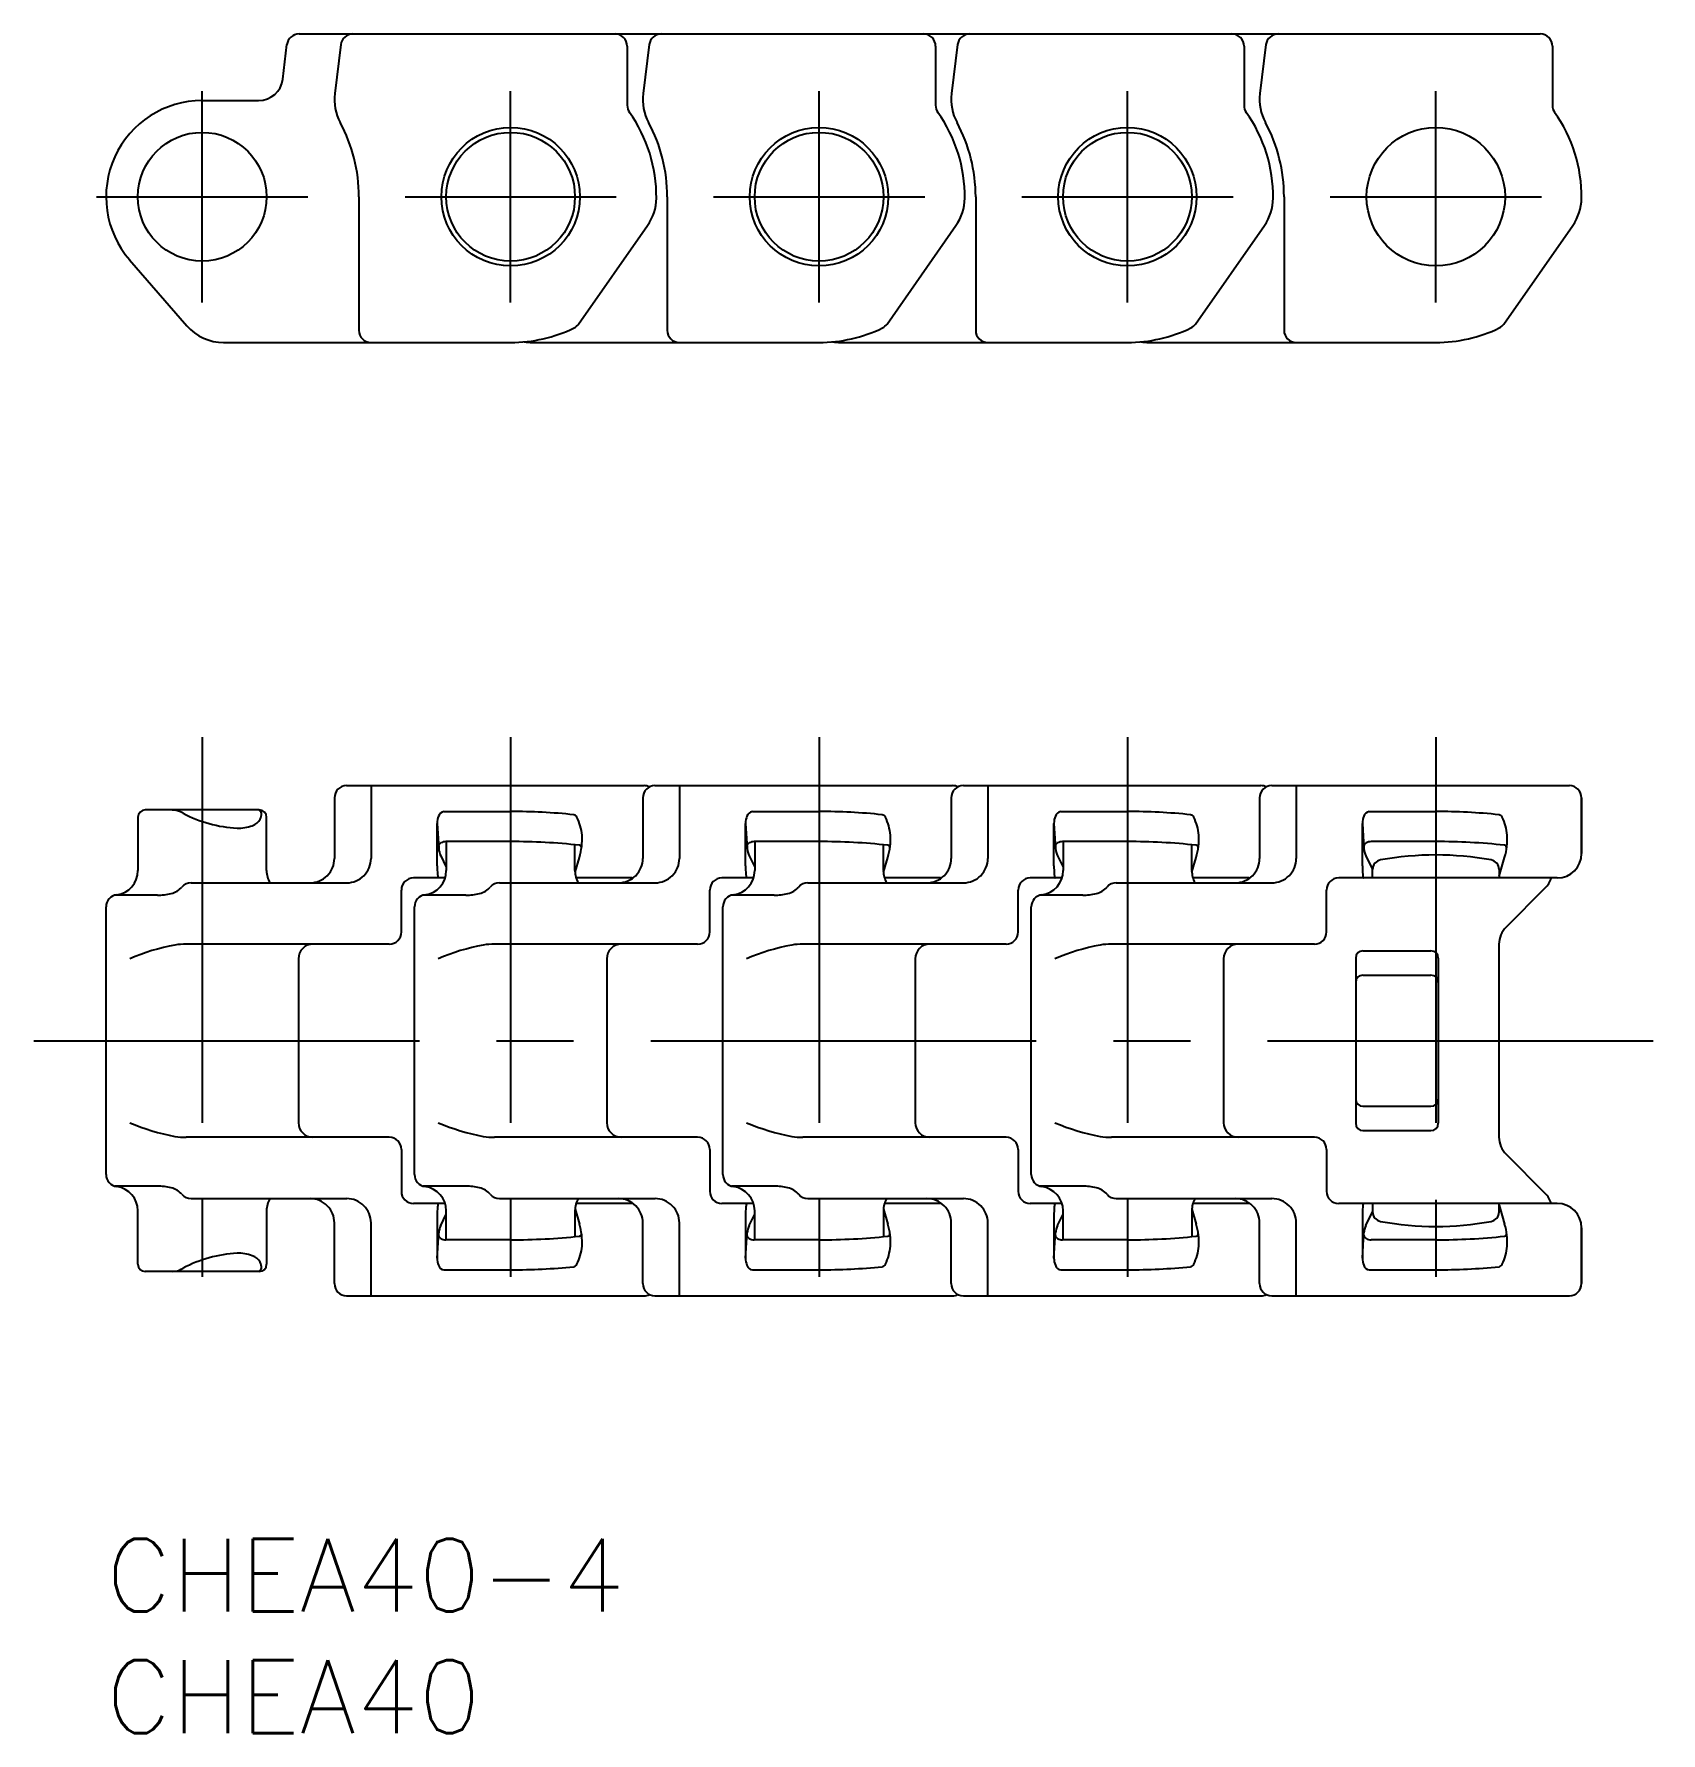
# Model space of a CAD drawing. Extents: x -3 to 64, y -8 to 61.9.
import ezdxf

# ---------------------------------------------------------------- set-up
doc = ezdxf.new("R2010")
doc.units = 0
doc.header["$LTSCALE"] = 0.5
doc.linetypes.add('CENTER', pattern=[50.8, 31.75, -6.35, 6.35, -6.35])
for name, color, linetype in [('MSM_CENTER', 1, 'CENTER'), ('MSM_CONTINUOUS', 7, 'CONTINUOUS'), ('MSM_PART_NUMBER', 7, 'CONTINUOUS')]:
    doc.layers.add(name, color=color, linetype=linetype)
doc.styles.get("Standard").update_dxf_attribs({"font": 'txt.shx', "height": 3, "bigfont": 'bigfont.shx'})

# ---------------------------------------------------------------- blocks, each defined once
blk = doc.blocks.new('*U13')
at = {"layer": 'MSM_PART_NUMBER'}
blk.add_text('CHEA40-4', height=3, dxfattribs=at).set_placement((0, -3))
blk = doc.blocks.new('*U14')
at = {"layer": 'MSM_PART_NUMBER'}
blk.add_text('CHEA40', height=3, dxfattribs=at).set_placement((0, -8))

msp = doc.modelspace()

# ---------------------------------------------------------------- linework, layer by layer
at = {"layer": 'MSM_CENTER'}
for p, q in [((3.96, 50.893), (3.96, 59.593)), ((16.66, 50.893), (16.66, 59.593)), ((29.36, 50.893), (29.36, 59.593)), ((42.06, 50.893), (42.06, 59.593)), ((54.76, 50.893), (54.76, 59.593)), ((-0.39, 55.243), (8.31, 55.243)), ((12.31, 55.243), (21.01, 55.243)), ((25.01, 55.243), (33.71, 55.243)), ((37.71, 55.243), (46.41, 55.243)), ((50.41, 55.243), (59.11, 55.243)), ((3.96, 33), (3.96, 8)), ((16.66, 33), (16.66, 8)), ((29.36, 33), (29.36, 8)), ((42.06, 33), (42.06, 8)), ((54.76, 33), (54.76, 8)), ((-2.97, 20.5), (64.034, 20.5))]:
    msp.add_line(p, q, dxfattribs=at)
at = {"layer": 'MSM_CONTINUOUS'}
for p, q in [((7.945, 61.943), (59.06, 61.943)), ((7.274, 60.081), (7.449, 61.504)), ((9.665, 61.504), (9.418, 59.487)), ((21.46, 61.443), (21.46, 59.006)), ((22.365, 61.504), (22.118, 59.487)), ((34.16, 61.443), (34.16, 59.006)), ((35.065, 61.504), (34.818, 59.487)), ((46.86, 61.443), (46.86, 59.006)), ((47.765, 61.504), (47.518, 59.487)), ((59.56, 61.443), (59.56, 59.006)), ((3.96, 59.203), (6.282, 59.203)), ((10.41, 55.243), (10.41, 49.743)), ((23.11, 55.243), (23.11, 49.743)), ((35.81, 55.243), (35.81, 49.743)), ((48.51, 55.243), (48.51, 49.743)), ((19.461, 50.003), (22.298, 54.054)), ((32.161, 50.003), (34.998, 54.054)), ((44.861, 50.003), (47.698, 54.054)), ((57.561, 50.003), (60.398, 54.054)), ((0.971, 52.645), (3.331, 49.931)), ((4.84, 49.243), (16.66, 49.243)), ((17.54, 49.243), (29.36, 49.243)), ((30.24, 49.243), (42.06, 49.243)), ((42.94, 49.243), (54.76, 49.243)), ((9.903, 31), (22.16, 31)), ((10.91, 31), (10.91, 30.5)), ((22.603, 31), (34.86, 31)), ((23.61, 31), (23.61, 30.5)), ((35.303, 31), (47.56, 31)), ((36.31, 31), (36.31, 30.5)), ((48.003, 31), (60.26, 31)), ((49.01, 31), (49.01, 30.5)), ((9.403, 30.5), (9.403, 28)), ((10.91, 30.5), (10.91, 28)), ((22.103, 30.5), (22.103, 28)), ((23.61, 30.5), (23.61, 28)), ((34.803, 30.5), (34.803, 28)), ((36.31, 30.5), (36.31, 28)), ((47.503, 30.5), (47.503, 28)), ((49.01, 30.5), (49.01, 28)), ((60.76, 28.2), (60.76, 30.5)), ((60.76, 30.5), (60.76, 28.2)), ((60.76, 30.5), (60.76, 30.5)), ((1.31, 29.7), (1.31, 27.5)), ((6.31, 30), (1.61, 30)), ((2.727, 30), (2.861, 29.987)), ((2.727, 30), (2.861, 29.987)), ((6.61, 27.5), (6.61, 29.7)), ((13.635, 27.7), (13.635, 29.447)), ((13.635, 29.447), (13.698, 28.414)), ((13.915, 29.933), (16.66, 29.933)), ((26.335, 27.7), (26.335, 29.447)), ((26.335, 29.447), (26.398, 28.414)), ((26.615, 29.933), (29.36, 29.933)), ((39.035, 27.7), (39.035, 29.447)), ((39.035, 29.447), (39.098, 28.414)), ((39.315, 29.933), (42.06, 29.933)), ((51.735, 27.7), (51.735, 29.447)), ((51.735, 29.447), (51.798, 28.414)), ((52.015, 29.933), (54.76, 29.933)), ((16.66, 28.696), (13.99, 28.696)), ((14.01, 28.696), (14.01, 27.5)), ((29.36, 28.696), (26.69, 28.696)), ((26.71, 28.696), (26.71, 27.5)), ((42.06, 28.696), (39.39, 28.696)), ((39.41, 28.696), (39.41, 27.5)), ((54.76, 28.696), (52.09, 28.696)), ((13.78, 28.107), (14.01, 27.644)), ((19.31, 27.5), (19.31, 28.565)), ((19.312, 27.439), (19.492, 28.047)), ((26.48, 28.107), (26.71, 27.644)), ((32.01, 27.5), (32.01, 28.565)), ((32.012, 27.439), (32.192, 28.047)), ((39.18, 28.107), (39.41, 27.644)), ((44.71, 27.5), (44.71, 28.565)), ((44.712, 27.439), (44.892, 28.047)), ((51.88, 28.107), (52.158, 27.547)), ((57.362, 27.27), (57.592, 28.047)), ((60.76, 28.2), (60.76, 28.2)), ((52.158, 27.2), (52.158, 27.547)), ((57.362, 27.547), (57.362, 27.2)), ((3.501, 27), (9.91, 27)), ((12.16, 24.975), (12.16, 26.7)), ((13.964, 27.2), (12.66, 27.2)), ((16.201, 27), (22.61, 27)), ((21.66, 27.2), (19.356, 27.2)), ((24.86, 24.975), (24.86, 26.7)), ((26.664, 27.2), (25.36, 27.2)), ((28.901, 27), (35.31, 27)), ((34.36, 27.2), (32.056, 27.2)), ((37.56, 24.975), (37.56, 26.7)), ((39.364, 27.2), (38.06, 27.2)), ((41.601, 27), (48.01, 27)), ((47.06, 27.2), (44.756, 27.2)), ((50.26, 24.975), (50.26, 26.7)), ((59.76, 27.2), (50.76, 27.2)), ((57.653, 25.176), (59.267, 26.79)), ((0, 14.986), (0, 26.014)), ((2.117, 26.492), (0.358, 26.492)), ((12.7, 14.986), (12.7, 26.014)), ((14.817, 26.492), (13.058, 26.492)), ((25.4, 14.986), (25.4, 26.014)), ((27.517, 26.492), (25.758, 26.492)), ((38.1, 14.986), (38.1, 26.014)), ((40.217, 26.492), (38.458, 26.492)), ((11.66, 24.475), (3.297, 24.475)), ((7.92, 23.875), (7.92, 17.125)), ((24.36, 24.475), (15.997, 24.475)), ((20.62, 23.875), (20.62, 17.125)), ((37.06, 24.475), (28.697, 24.475)), ((33.32, 23.875), (33.32, 17.125)), ((49.76, 24.475), (41.397, 24.475)), ((46.02, 23.875), (46.02, 17.125)), ((51.46, 23.9), (51.46, 17.1)), ((51.76, 24.2), (54.56, 24.2)), ((54.86, 23.9), (54.86, 17.1)), ((57.36, 24.469), (57.36, 16.531)), ((51.76, 23.2), (54.56, 23.2)), ((51.76, 17.8), (54.56, 17.8)), ((51.76, 16.8), (54.56, 16.8)), ((11.66, 16.525), (3.297, 16.525)), ((24.36, 16.525), (15.997, 16.525)), ((37.06, 16.525), (28.697, 16.525)), ((49.76, 16.525), (41.397, 16.525)), ((12.16, 16.025), (12.16, 14.3)), ((24.86, 16.025), (24.86, 14.3)), ((37.56, 16.025), (37.56, 14.3)), ((50.26, 16.025), (50.26, 14.3)), ((57.653, 15.824), (59.267, 14.21)), ((2.117, 14.508), (0.358, 14.508)), ((3.501, 14), (9.91, 14)), ((14.817, 14.508), (13.058, 14.508)), ((16.201, 14), (22.61, 14)), ((27.517, 14.508), (25.758, 14.508)), ((28.901, 14), (35.31, 14)), ((40.217, 14.508), (38.458, 14.508)), ((41.601, 14), (48.01, 14)), ((1.31, 11.3), (1.31, 13.5)), ((6.61, 13.5), (6.61, 11.3)), ((13.964, 13.8), (12.66, 13.8)), ((13.635, 13.3), (13.635, 11.553)), ((13.78, 12.893), (14.01, 13.356)), ((14.01, 12.304), (14.01, 13.5)), ((19.31, 13.5), (19.31, 12.435)), ((19.312, 13.561), (19.492, 12.953)), ((21.66, 13.8), (19.356, 13.8)), ((26.664, 13.8), (25.36, 13.8)), ((26.335, 13.3), (26.335, 11.553)), ((26.48, 12.893), (26.71, 13.356)), ((26.71, 12.304), (26.71, 13.5)), ((32.01, 13.5), (32.01, 12.435)), ((32.012, 13.561), (32.192, 12.953)), ((34.36, 13.8), (32.056, 13.8)), ((39.364, 13.8), (38.06, 13.8)), ((39.035, 13.3), (39.035, 11.553)), ((39.18, 12.893), (39.41, 13.356)), ((39.41, 12.304), (39.41, 13.5)), ((44.71, 13.5), (44.71, 12.435)), ((44.712, 13.561), (44.892, 12.953)), ((47.06, 13.8), (44.756, 13.8)), ((59.76, 13.8), (50.76, 13.8)), ((51.735, 13.3), (51.735, 11.553)), ((51.88, 12.893), (52.158, 13.453)), ((52.158, 13.8), (52.158, 13.453)), ((57.362, 13.453), (57.362, 13.8)), ((57.362, 13.73), (57.592, 12.953)), ((9.403, 10.5), (9.403, 13)), ((10.91, 10.5), (10.91, 13)), ((22.103, 10.5), (22.103, 13)), ((23.61, 10.5), (23.61, 13)), ((34.803, 10.5), (34.803, 13)), ((36.31, 10.5), (36.31, 13)), ((47.503, 10.5), (47.503, 13)), ((49.01, 10.5), (49.01, 13)), ((60.76, 12.8), (60.76, 10.5)), ((60.76, 10.5), (60.76, 12.8)), ((60.76, 12.8), (60.76, 12.8)), ((13.635, 11.553), (13.698, 12.586)), ((16.66, 12.304), (13.99, 12.304)), ((26.335, 11.553), (26.398, 12.586)), ((29.36, 12.304), (26.69, 12.304)), ((39.035, 11.553), (39.098, 12.586)), ((42.06, 12.304), (39.39, 12.304)), ((51.735, 11.553), (51.798, 12.586)), ((54.76, 12.304), (52.09, 12.304)), ((6.31, 11), (1.61, 11)), ((2.727, 11), (2.861, 11.013)), ((2.727, 11), (2.861, 11.013)), ((10.91, 10), (10.91, 10.5)), ((13.915, 11.067), (16.66, 11.067)), ((23.61, 10), (23.61, 10.5)), ((26.615, 11.067), (29.36, 11.067)), ((36.31, 10), (36.31, 10.5)), ((39.315, 11.067), (42.06, 11.067)), ((49.01, 10), (49.01, 10.5)), ((52.015, 11.067), (54.76, 11.067)), ((60.76, 10.5), (60.76, 10.5)), ((9.903, 10), (22.16, 10)), ((22.603, 10), (34.86, 10)), ((35.303, 10), (47.56, 10)), ((48.003, 10), (60.26, 10))]:
    msp.add_line(p, q, dxfattribs=at)
for centre, radius in [((16.66, 55.243), 2.85), ((29.36, 55.243), 2.85), ((42.06, 55.243), 2.85), ((54.76, 55.243), 2.85), ((3.96, 55.243), 2.65), ((16.66, 55.243), 2.65), ((16.66, 55.243), 2.65), ((29.36, 55.243), 2.65), ((29.36, 55.243), 2.65), ((42.06, 55.243), 2.65), ((42.06, 55.243), 2.65)]:
    msp.add_circle(centre, radius, dxfattribs=at)
for centre, radius, start, end in [((7.945, 61.443), 0.5, 90, 173), ((10.162, 61.443), 0.5, 90, 172.99999), ((20.96, 61.443), 0.5, 0, 90), ((22.862, 61.443), 0.5, 90, 172.99999), ((33.66, 61.443), 0.5, 0, 90), ((35.562, 61.443), 0.5, 90, 172.99999), ((46.36, 61.443), 0.5, 0, 90), ((48.262, 61.443), 0.5, 90, 172.99999), ((59.06, 61.443), 0.5, 0, 90), ((6.282, 60.203), 1, 270, 353), ((11.403, 59.243), 2, 173, 208.2573), ((24.103, 59.243), 2, 173, 208.2573), ((36.803, 59.243), 2, 173, 208.2573), ((49.503, 59.243), 2, 173, 208.2573), ((3.96, 55.243), 3.96, 90, 221.00004), ((21.96, 59.006), 0.5, 180, 215.37459), ((34.66, 59.006), 0.5, 180, 215.37459), ((47.36, 59.006), 0.5, 180, 215.37459), ((60.06, 59.006), 0.5, 180, 215.37459), ((3.96, 55.243), 6.45, 0, 28.2573), ((16.66, 55.243), 6, 359.41151, 35.37459), ((16.66, 55.243), 6.45, 0, 28.2573), ((29.36, 55.243), 6, 359.41151, 35.37459), ((29.36, 55.243), 6.45, 0, 28.2573), ((42.06, 55.243), 6, 359.41151, 35.37459), ((42.06, 55.243), 6.45, 0, 28.2573), ((54.76, 55.243), 6, 359.41151, 35.37459), ((20.66, 55.202), 2, 325, 359.41151), ((33.36, 55.202), 2, 325, 359.41151), ((46.06, 55.202), 2, 325, 359.41151), ((58.76, 55.202), 2, 325, 359.41151), ((4.84, 51.243), 2, 221, 270), ((10.91, 49.743), 0.5, 180, 270), ((16.66, 55.243), 6, 270, 295.77713), ((19.052, 50.29), 0.5, 295.77713, 325), ((23.61, 49.743), 0.5, 180, 270), ((29.36, 55.243), 6, 270, 295.77713), ((31.752, 50.29), 0.5, 295.77713, 325), ((36.31, 49.743), 0.5, 180, 270), ((42.06, 55.243), 6, 270, 295.77713), ((44.452, 50.29), 0.5, 295.77713, 325), ((49.01, 49.743), 0.5, 180, 270), ((54.76, 55.243), 6, 270, 295.77713), ((57.152, 50.29), 0.5, 295.77713, 325), ((17.54, 51.243), 2, 260.74371, 270), ((30.24, 51.243), 2, 260.74371, 270), ((42.94, 51.243), 2, 260.74371, 270), ((9.903, 30.5), 0.5, 90, 180), ((22.603, 30.5), 0.5, 90, 180), ((22.16, 30.5), 0.5, 63.70344, 90), ((22.16, 30.5), 0.5, 63.68352, 89.99851), ((35.303, 30.5), 0.5, 90, 180), ((34.86, 30.5), 0.5, 63.70344, 90), ((34.86, 30.5), 0.5, 63.68352, 89.99851), ((48.003, 30.5), 0.5, 90, 180), ((47.56, 30.5), 0.5, 63.70344, 90), ((47.56, 30.5), 0.5, 63.68352, 89.99851), ((60.26, 30.5), 0.5, 0, 90), ((60.26, 30.5), 0.5, 359.99845, 89.99851), ((1.61, 29.7), 0.3, 90, 180), ((2.681, 29.082), 0.923, 58.15082, 78.78396), ((5.673, 34.582), 5.34, 242.02616, 267.00748), ((5.829, 29.915), 0.597, 288.89923, 330.49761), ((6.192, 29.812), 0.21, 15.07526, 57.65186), ((6.31, 29.7), 0.3, 0, 90), ((5.932, 29.827), 0.465, 333.72028, 4.85695), ((14.383, 29.459), 0.748, 157.42669, 180.89809), ((13.951, 29.664), 0.272, 97.71356, 162.35291), ((16.695, 4.7), 25.233, 84.16225, 90.07951), ((19.223, 29.618), 0.188, 26.82825, 78.10033), ((17.505, 28.777), 2.101, 4.85096, 26.1459), ((27.083, 29.459), 0.748, 157.42669, 180.89809), ((26.651, 29.664), 0.272, 97.71356, 162.35291), ((29.395, 4.7), 25.233, 84.16225, 90.07951), ((31.923, 29.618), 0.188, 26.82825, 78.10033), ((30.205, 28.777), 2.101, 4.85096, 26.1459), ((39.783, 29.459), 0.748, 157.42669, 180.89809), ((39.351, 29.664), 0.272, 97.71356, 162.35291), ((42.095, 4.7), 25.233, 84.16225, 90.07951), ((44.623, 29.618), 0.188, 26.82825, 78.10033), ((42.905, 28.777), 2.101, 4.85096, 26.1459), ((52.483, 29.459), 0.748, 157.42669, 180.89809), ((52.051, 29.664), 0.272, 97.71356, 162.35291), ((54.795, 4.7), 25.233, 84.16225, 90.07951), ((57.323, 29.618), 0.188, 26.82825, 78.10033), ((55.605, 28.777), 2.101, 4.85096, 26.1459), ((5.443, 30.952), 1.703, 268.351, 289.89316), ((14.003, 28.24), 0.456, 91.56571, 118.33886), ((16.74, 3.475), 25.222, 83.73908, 90.18068), ((17.091, 28.789), 2.513, 342.84234, 3.78327), ((26.703, 28.24), 0.456, 91.56571, 118.33886), ((29.44, 3.475), 25.222, 83.73908, 90.18068), ((29.791, 28.789), 2.513, 342.84234, 3.78327), ((39.403, 28.24), 0.456, 91.56571, 118.33886), ((42.14, 3.475), 25.222, 83.73908, 90.18068), ((42.491, 28.789), 2.513, 342.84234, 3.78327), ((52.103, 28.24), 0.456, 91.56571, 118.33886), ((54.84, 3.475), 25.222, 83.73908, 90.18068), ((55.191, 28.789), 2.513, 342.84234, 3.78327), ((8.403, 28), 1, 269.9964, 0), ((9.91, 28), 1, 269.9964, 0), ((13.858, 28.487), 0.171, 114.91906, 167.3727), ((14.497, 28.463), 0.8, 183.50559, 206.38935), ((19.479, 28.446), 0.1, 351.8421, 83.73908), ((21.103, 28), 1, 269.9964, 0), ((22.61, 28), 1, 269.9964, 0), ((26.558, 28.487), 0.171, 114.91906, 167.3727), ((27.197, 28.463), 0.8, 183.50559, 206.38935), ((32.179, 28.446), 0.1, 351.8421, 83.73908), ((33.803, 28), 1, 269.9964, 0), ((35.31, 28), 1, 269.9964, 0), ((39.258, 28.487), 0.171, 114.91906, 167.3727), ((39.897, 28.463), 0.8, 183.50559, 206.38935), ((44.879, 28.446), 0.1, 351.8421, 83.73908), ((46.503, 28), 1, 269.9964, 0), ((48.01, 28), 1, 269.9964, 0), ((51.958, 28.487), 0.171, 114.91906, 167.3727), ((52.597, 28.463), 0.8, 183.50559, 206.38935), ((54.76, 15.362), 12.783, 79.75762, 100.24238), ((57.579, 28.446), 0.1, 351.8421, 83.73908), ((59.76, 28.2), 1, 270, 0), ((0.31, 27.5), 1, 277.27701, 0), ((7.61, 27.5), 1, 180, 210), ((13.01, 27.5), 1, 277.27701, 0), ((18.037, 27.683), 4.402, 179.77317, 184.38516), ((14.487, 27.406), 0.841, 184.07026, 192.69866), ((20.31, 27.5), 1, 180, 210), ((25.71, 27.5), 1, 277.27701, 0), ((30.737, 27.683), 4.402, 179.77317, 184.38516), ((27.187, 27.406), 0.841, 184.07026, 192.69866), ((33.01, 27.5), 1, 180, 210), ((38.41, 27.5), 1, 277.27701, 0), ((43.437, 27.683), 4.402, 179.77317, 184.38516), ((39.887, 27.406), 0.841, 184.07026, 192.69866), ((45.71, 27.5), 1, 180, 210), ((56.137, 27.683), 4.402, 179.77317, 184.38516), ((52.587, 27.406), 0.841, 184.07026, 192.69866), ((52.558, 27.547), 0.4, 100.24238, 180), ((56.962, 27.547), 0.4, 0, 79.75762), ((2.476, 27.391), 0.86, 283.74087, 318.73748), ((3.491, 26.52), 0.478, 88.81822, 140.46254), ((12.66, 26.7), 0.5, 90, 180), ((13.702, 27.228), 0.0367, 191.5563, 230.1814), ((15.176, 27.391), 0.86, 283.74087, 318.73748), ((16.191, 26.52), 0.478, 88.81822, 140.46254), ((21.66, 28.2), 1, 270, 272.58472), ((25.36, 26.7), 0.5, 90, 180), ((26.402, 27.228), 0.0367, 191.5563, 230.1814), ((27.876, 27.391), 0.86, 283.74087, 318.73748), ((28.891, 26.52), 0.478, 88.81822, 140.46254), ((34.36, 28.2), 1, 270, 272.58472), ((38.06, 26.7), 0.5, 90, 180), ((39.102, 27.228), 0.0367, 191.5563, 230.1814), ((40.576, 27.391), 0.86, 283.74087, 318.73748), ((41.591, 26.52), 0.478, 88.81822, 140.46254), ((47.06, 28.2), 1, 270, 272.58472), ((50.76, 26.7), 0.5, 90, 180), ((51.802, 27.228), 0.0367, 191.5563, 230.1814), ((58.65, 27.432), 0.891, 313.85796, 344.89178), ((0.5, 26.012), 0.5, 97.27701, 180.0128), ((2.146, 28.745), 2.253, 269.25703, 283.70435), ((13.2, 26.012), 0.5, 97.27701, 180.0128), ((14.846, 28.745), 2.253, 269.25703, 283.70435), ((25.9, 26.012), 0.5, 97.27701, 180.0128), ((27.546, 28.745), 2.253, 269.25703, 283.70435), ((38.6, 26.012), 0.5, 97.27701, 180.0128), ((40.246, 28.745), 2.253, 269.25703, 283.70435), ((11.66, 24.975), 0.5, 270, 0), ((24.36, 24.975), 0.5, 270, 0), ((37.06, 24.975), 0.5, 270, 0), ((49.76, 24.975), 0.5, 270, 0), ((58.36, 24.469), 1, 135, 180), ((4.447, 15.719), 8.866, 100.47921, 113.07993), ((3.321, 21.372), 3.104, 90.43114, 99.01551), ((8.52, 23.875), 0.6, 90, 180), ((17.147, 15.719), 8.866, 100.47921, 113.07993), ((16.021, 21.372), 3.104, 90.43114, 99.01551), ((21.22, 23.875), 0.6, 90, 180), ((29.847, 15.719), 8.866, 100.47921, 113.07993), ((28.721, 21.372), 3.104, 90.43114, 99.01551), ((33.92, 23.875), 0.6, 90, 180), ((42.547, 15.719), 8.866, 100.47921, 113.07993), ((41.421, 21.372), 3.104, 90.43114, 99.01551), ((46.62, 23.875), 0.6, 90, 180), ((51.76, 23.9), 0.3, 90, 180), ((54.56, 23.9), 0.3, 0, 90), ((51.76, 22.9), 0.3, 90, 180), ((54.56, 22.9), 0.3, 0, 90), ((51.76, 18.1), 0.3, 180, 270), ((54.56, 18.1), 0.3, 270, 0), ((4.447, 25.281), 8.866, 246.92007, 259.52079), ((8.52, 17.125), 0.6, 180, 270), ((17.147, 25.281), 8.866, 246.92007, 259.52079), ((21.22, 17.125), 0.6, 180, 270), ((29.847, 25.281), 8.866, 246.92007, 259.52079), ((33.92, 17.125), 0.6, 180, 270), ((42.547, 25.281), 8.866, 246.92007, 259.52079), ((46.62, 17.125), 0.6, 180, 270), ((51.76, 17.1), 0.3, 180, 270), ((54.56, 17.1), 0.3, 270, 0), ((3.321, 19.628), 3.104, 260.98449, 269.56886), ((11.66, 16.025), 0.5, 0, 90), ((16.021, 19.628), 3.104, 260.98449, 269.56886), ((24.36, 16.025), 0.5, 0, 90), ((28.721, 19.628), 3.104, 260.98449, 269.56886), ((37.06, 16.025), 0.5, 0, 90), ((41.421, 19.628), 3.104, 260.98449, 269.56886), ((49.76, 16.025), 0.5, 0, 90), ((58.36, 16.531), 1, 180, 225), ((0.5, 14.988), 0.5, 179.9872, 262.72299), ((13.2, 14.988), 0.5, 179.9872, 262.72299), ((25.9, 14.988), 0.5, 179.9872, 262.72299), ((38.6, 14.988), 0.5, 179.9872, 262.72299), ((0.31, 13.5), 1, 0, 82.72299), ((2.146, 12.255), 2.253, 76.29565, 90.74297), ((2.476, 13.609), 0.86, 41.26252, 76.25913), ((3.491, 14.48), 0.478, 219.53746, 271.18178), ((7.61, 13.5), 1, 150, 180), ((8.403, 13), 1, 0, 90.0036), ((9.91, 13), 1, 0, 90.0036), ((12.66, 14.3), 0.5, 180, 270), ((13.01, 13.5), 1, 0, 82.72299), ((14.846, 12.255), 2.253, 76.29565, 90.74297), ((15.176, 13.609), 0.86, 41.26252, 76.25913), ((16.191, 14.48), 0.478, 219.53746, 271.18178), ((20.31, 13.5), 1, 150, 180), ((21.103, 13), 1, 0, 90.0036), ((22.61, 13), 1, 0, 90.0036), ((25.36, 14.3), 0.5, 180, 270), ((25.71, 13.5), 1, 0, 82.72299), ((27.546, 12.255), 2.253, 76.29565, 90.74297), ((27.876, 13.609), 0.86, 41.26252, 76.25913), ((28.891, 14.48), 0.478, 219.53746, 271.18178), ((33.01, 13.5), 1, 150, 180), ((33.803, 13), 1, 0, 90.0036), ((35.31, 13), 1, 0, 90.0036), ((38.06, 14.3), 0.5, 180, 270), ((38.41, 13.5), 1, 0, 82.72299), ((40.246, 12.255), 2.253, 76.29565, 90.74297), ((40.576, 13.609), 0.86, 41.26252, 76.25913), ((41.591, 14.48), 0.478, 219.53746, 271.18178), ((45.71, 13.5), 1, 150, 180), ((46.503, 13), 1, 0, 90.0036), ((48.01, 13), 1, 0, 90.0036), ((50.76, 14.3), 0.5, 180, 270), ((58.65, 13.568), 0.891, 15.10822, 46.14204), ((18.037, 13.317), 4.402, 175.61484, 180.22683), ((14.487, 13.594), 0.841, 167.30134, 175.92974), ((13.702, 13.772), 0.0367, 129.8186, 168.4437), ((21.66, 12.8), 1, 87.41528, 90), ((30.737, 13.317), 4.402, 175.61484, 180.22683), ((27.187, 13.594), 0.841, 167.30134, 175.92974), ((26.402, 13.772), 0.0367, 129.8186, 168.4437), ((34.36, 12.8), 1, 87.41528, 90), ((43.437, 13.317), 4.402, 175.61484, 180.22683), ((39.887, 13.594), 0.841, 167.30134, 175.92974), ((39.102, 13.772), 0.0367, 129.8186, 168.4437), ((47.06, 12.8), 1, 87.41528, 90), ((56.137, 13.317), 4.402, 175.61484, 180.22683), ((52.587, 13.594), 0.841, 167.30134, 175.92974), ((51.802, 13.772), 0.0367, 129.8186, 168.4437), ((52.558, 13.453), 0.4, 180, 259.75762), ((56.962, 13.453), 0.4, 280.24238, 0), ((59.76, 12.8), 1, 0, 90), ((14.497, 12.537), 0.8, 153.61065, 176.49441), ((17.091, 12.211), 2.513, 356.21673, 17.15766), ((27.197, 12.537), 0.8, 153.61065, 176.49441), ((29.791, 12.211), 2.513, 356.21673, 17.15766), ((39.897, 12.537), 0.8, 153.61065, 176.49441), ((42.491, 12.211), 2.513, 356.21673, 17.15766), ((52.597, 12.537), 0.8, 153.61065, 176.49441), ((54.76, 25.638), 12.783, 259.75762, 280.24238), ((55.191, 12.211), 2.513, 356.21673, 17.15766), ((13.858, 12.513), 0.171, 192.6273, 245.08094), ((14.003, 12.76), 0.456, 241.66114, 268.43429), ((16.74, 37.526), 25.222, 269.81932, 276.26092), ((17.505, 12.223), 2.101, 333.8541, 355.14904), ((19.479, 12.554), 0.1, 276.26092, 8.1579), ((26.558, 12.513), 0.171, 192.6273, 245.08094), ((26.703, 12.76), 0.456, 241.66114, 268.43429), ((29.44, 37.526), 25.222, 269.81932, 276.26092), ((30.205, 12.223), 2.101, 333.8541, 355.14904), ((32.179, 12.554), 0.1, 276.26092, 8.1579), ((39.258, 12.513), 0.171, 192.6273, 245.08094), ((39.403, 12.76), 0.456, 241.66114, 268.43429), ((42.14, 37.526), 25.222, 269.81932, 276.26092), ((42.905, 12.223), 2.101, 333.8541, 355.14904), ((44.879, 12.554), 0.1, 276.26092, 8.1579), ((51.958, 12.513), 0.171, 192.6273, 245.08094), ((52.103, 12.76), 0.456, 241.66114, 268.43429), ((54.84, 37.526), 25.222, 269.81932, 276.26092), ((55.605, 12.223), 2.101, 333.8541, 355.14904), ((57.579, 12.554), 0.1, 276.26092, 8.1579), ((1.61, 11.3), 0.3, 180, 270), ((5.673, 6.418), 5.34, 92.99252, 117.97384), ((5.443, 10.049), 1.703, 70.10684, 91.649), ((5.829, 11.085), 0.597, 29.50239, 71.10077), ((6.31, 11.3), 0.3, 270, 0), ((5.932, 11.173), 0.465, 355.14305, 26.27972), ((14.383, 11.541), 0.748, 179.10191, 202.57331), ((13.951, 11.336), 0.272, 197.64709, 262.28644), ((16.695, 36.3), 25.233, 269.92049, 275.83775), ((19.223, 11.382), 0.188, 281.89967, 333.17175), ((27.083, 11.541), 0.748, 179.10191, 202.57331), ((26.651, 11.336), 0.272, 197.64709, 262.28644), ((29.395, 36.3), 25.233, 269.92049, 275.83775), ((31.923, 11.382), 0.188, 281.89967, 333.17175), ((39.783, 11.541), 0.748, 179.10191, 202.57331), ((39.351, 11.336), 0.272, 197.64709, 262.28644), ((42.095, 36.3), 25.233, 269.92049, 275.83775), ((44.623, 11.382), 0.188, 281.89967, 333.17175), ((52.483, 11.541), 0.748, 179.10191, 202.57331), ((52.051, 11.336), 0.272, 197.64709, 262.28644), ((54.795, 36.3), 25.233, 269.92049, 275.83775), ((57.323, 11.382), 0.188, 281.89967, 333.17175), ((2.681, 11.918), 0.923, 281.21604, 301.84918), ((6.192, 11.189), 0.21, 302.34814, 344.92474), ((9.903, 10.5), 0.5, 180, 270), ((22.603, 10.5), 0.5, 180, 270), ((35.303, 10.5), 0.5, 180, 270), ((48.003, 10.5), 0.5, 180, 270), ((60.26, 10.5), 0.5, 270, 0), ((60.26, 10.5), 0.5, 270.00149, 0.00155), ((22.16, 10.5), 0.5, 270.00149, 296.31648), ((22.16, 10.5), 0.5, 270, 296.29656), ((34.86, 10.5), 0.5, 270.00149, 296.31648), ((34.86, 10.5), 0.5, 270, 296.29656), ((47.56, 10.5), 0.5, 270, 296.29656), ((47.56, 10.5), 0.5, 270.00149, 296.31648)]:
    msp.add_arc(centre, radius, start, end, dxfattribs=at)

# ---------------------------------------------------------------- block references
for name in ['*U13', '*U14']:
    msp.add_blockref(name, (0, 0), dxfattribs=at)

doc.saveas('drawing.dxf')
